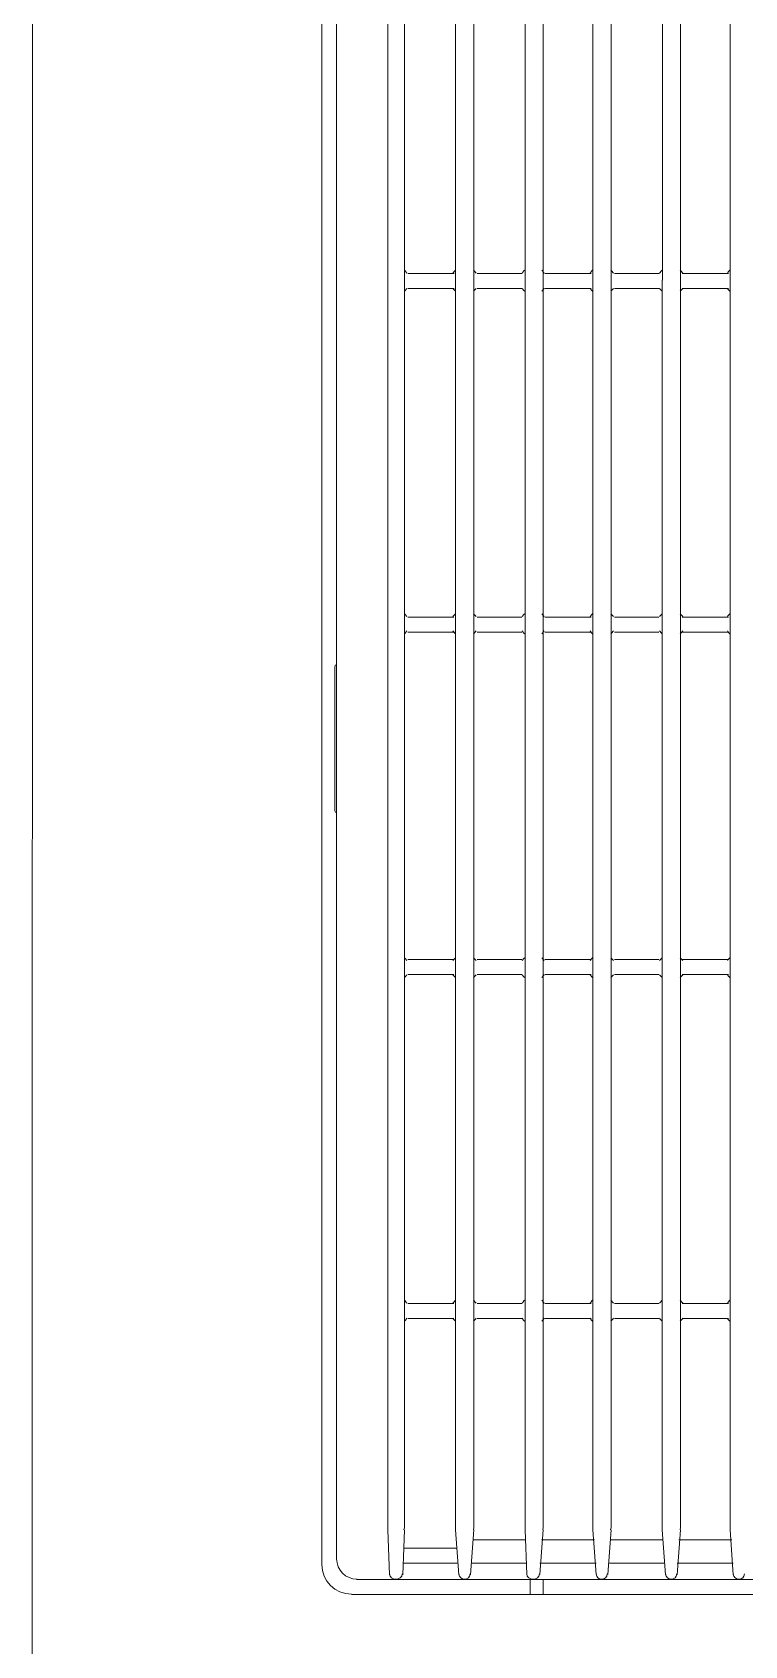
# Model space of a CAD drawing. Header units: inches. Extents: x -114 to 635, y -137 to 57.
# Drawn here: x 541.4742 to 541.5996, y 23.1701 to 23.4541 of the extents above; entities that cross this region are included whole.
import ezdxf

# ---------------------------------------------------------------- set-up
doc = ezdxf.new("R2010")
doc.units = ezdxf.units.IN
doc.header["$MEASUREMENT"] = 0
doc.layers.get('0').update_dxf_attribs({"lineweight": 5})
doc.layers.add('UTILITIES', color=141, linetype='Continuous', lineweight=0)

# ---------------------------------------------------------------- blocks, each defined once
blk = doc.blocks.new('AC ELEVATION')
blk.add_line((134289.78, 117200.93), (134289.83, 117763.63))
for points in [[(134340.73, 117692.45), (134340.73, 117692.45), (134340.73, 117240.23), (134340.73, 117240.23)], [(134343.35, 117691.29), (134343.35, 117691.29), (134343.35, 117466.35), (134343.35, 117466.35)], [(134352.37, 117466.35), (134352.37, 117466.35), (134352.37, 117686.06), (134352.37, 117686.06)], [(134355.27, 117466.35), (134355.27, 117466.35), (134355.27, 117686.06), (134355.27, 117686.06)], [(134364.29, 117466.35), (134364.29, 117466.35), (134364.29, 117686.04), (134364.29, 117686.04)], [(134367.49, 117466.35), (134367.49, 117466.35), (134367.49, 117686.04), (134367.49, 117686.04)], [(134376.53, 117466.35), (134376.53, 117466.35), (134376.53, 117686.04), (134376.53, 117686.04)], [(134379.72, 117466.35), (134379.72, 117466.35), (134379.72, 117686.04), (134379.72, 117686.04)], [(134388.44, 117466.35), (134388.44, 117466.35), (134388.44, 117686.04), (134388.44, 117686.04)], [(134391.66, 117466.35), (134391.66, 117466.35), (134391.66, 117686.04), (134391.66, 117686.04)], [(134400.68, 117466.35), (134400.68, 117466.35), (134400.68, 117686.04), (134400.68, 117686.04)], [(134403.87, 117466.35), (134403.87, 117466.35), (134403.87, 117686.04), (134403.87, 117686.04)], [(134412.61, 117466.35), (134412.61, 117466.35), (134412.61, 117686.04), (134412.61, 117686.04)], [(134343.35, 117241.12), (134343.35, 117241.12), (134343.35, 117466.35), (134343.35, 117466.35)], [(134352.36, 117466.35), (134352.36, 117466.35), (134352.36, 117246.63), (134352.36, 117246.63)], [(134355.27, 117466.35), (134355.27, 117466.35), (134355.27, 117246.63), (134355.27, 117246.63)], [(134355.29, 117468.07), (134355.46, 117467.92), (134355.58, 117467.76), (134355.72, 117467.56)], [(134355.86, 117467.49), (134355.86, 117467.49), (134364.01, 117467.49), (134364.01, 117467.49)], [(134363.82, 117467.56), (134363.93, 117467.76), (134364.09, 117467.92), (134364.25, 117468.07)], [(134364.29, 117466.35), (134364.29, 117466.35), (134364.29, 117246.63), (134364.29, 117246.63)], [(134367.46, 117468.07), (134367.62, 117467.92), (134367.79, 117467.76), (134367.91, 117467.56)], [(134367.5, 117466.35), (134367.5, 117466.35), (134367.5, 117246.63), (134367.5, 117246.63)], [(134375.94, 117467.49), (134375.94, 117467.49), (134368.07, 117467.49), (134368.07, 117467.49)], [(134376.02, 117467.56), (134376.13, 117467.76), (134376.27, 117467.92), (134376.43, 117468.07)], [(134376.53, 117466.35), (134376.53, 117466.35), (134376.53, 117246.63), (134376.53, 117246.63)], [(134379.44, 117468.07), (134379.6, 117467.92), (134379.74, 117467.76), (134379.87, 117467.56)], [(134379.72, 117466.35), (134379.72, 117466.35), (134379.72, 117246.63), (134379.72, 117246.63)], [(134388.16, 117467.49), (134388.16, 117467.49), (134380, 117467.49), (134380, 117467.49)], [(134387.98, 117467.56), (134388.09, 117467.76), (134388.22, 117467.92), (134388.41, 117468.07)], [(134388.44, 117466.35), (134388.44, 117466.35), (134388.44, 117246.63), (134388.44, 117246.63)], [(134391.61, 117468.07), (134391.8, 117467.92), (134391.94, 117467.76), (134392.07, 117467.56)], [(134391.65, 117466.35), (134391.65, 117466.35), (134391.65, 117246.63), (134391.65, 117246.63)], [(134400.09, 117467.49), (134400.09, 117467.49), (134392.24, 117467.49), (134392.24, 117467.49)], [(134400.19, 117467.56), (134400.3, 117467.76), (134400.47, 117467.92), (134400.63, 117468.07)], [(134400.67, 117466.35), (134400.67, 117466.35), (134400.67, 117246.63), (134400.67, 117246.63)], [(134403.83, 117468.07), (134404.01, 117467.92), (134404.15, 117467.76), (134404.29, 117467.56)], [(134403.87, 117466.35), (134403.87, 117466.35), (134403.87, 117246.63), (134403.87, 117246.63)], [(134412.31, 117467.49), (134412.31, 117467.49), (134404.15, 117467.49), (134404.15, 117467.49)], [(134412.12, 117467.56), (134412.24, 117467.76), (134412.4, 117467.92), (134412.56, 117468.07)], [(134412.6, 117466.35), (134412.6, 117466.35), (134412.6, 117246.63), (134412.6, 117246.63)], [(134355.72, 117464.89), (134355.58, 117464.71), (134355.46, 117464.54), (134355.29, 117464.39)], [(134355.86, 117464.88), (134355.86, 117464.88), (134364.01, 117464.88), (134364.01, 117464.88)], [(134364.25, 117464.39), (134364.09, 117464.54), (134363.93, 117464.71), (134363.82, 117464.89)], [(134367.91, 117464.89), (134367.79, 117464.71), (134367.62, 117464.54), (134367.46, 117464.39)], [(134375.94, 117464.88), (134375.94, 117464.88), (134368.07, 117464.88), (134368.07, 117464.88)], [(134376.43, 117464.39), (134376.27, 117464.54), (134376.13, 117464.71), (134376.02, 117464.89)], [(134379.87, 117464.89), (134379.74, 117464.71), (134379.6, 117464.54), (134379.44, 117464.39)], [(134388.16, 117464.88), (134388.16, 117464.88), (134380, 117464.88), (134380, 117464.88)], [(134388.41, 117464.39), (134388.22, 117464.54), (134388.09, 117464.71), (134387.98, 117464.89)], [(134392.07, 117464.89), (134391.94, 117464.71), (134391.8, 117464.54), (134391.61, 117464.39)], [(134400.09, 117464.88), (134400.09, 117464.88), (134392.24, 117464.88), (134392.24, 117464.88)], [(134400.63, 117464.39), (134400.47, 117464.54), (134400.3, 117464.71), (134400.19, 117464.89)], [(134404.29, 117464.89), (134404.15, 117464.71), (134404.01, 117464.54), (134403.83, 117464.39)], [(134412.31, 117464.88), (134412.31, 117464.88), (134404.15, 117464.88), (134404.15, 117464.88)], [(134412.56, 117464.39), (134412.4, 117464.54), (134412.24, 117464.71), (134412.12, 117464.89)], [(134355.28, 117407.58), (134355.44, 117407.45), (134355.6, 117407.29), (134355.7, 117407.11)], [(134364, 117406.99), (134364, 117406.99), (134355.86, 117406.99), (134355.86, 117406.99)], [(134363.81, 117407.11), (134363.93, 117407.29), (134364.09, 117407.45), (134364.25, 117407.58)], [(134367.46, 117407.58), (134367.62, 117407.45), (134367.79, 117407.29), (134367.9, 117407.11)], [(134368.07, 117406.99), (134368.07, 117406.99), (134375.93, 117406.99), (134375.93, 117406.99)], [(134376.01, 117407.11), (134376.13, 117407.29), (134376.27, 117407.45), (134376.43, 117407.58)], [(134379.44, 117407.58), (134379.6, 117407.45), (134379.74, 117407.29), (134379.86, 117407.11)], [(134380, 117406.99), (134380, 117406.99), (134388.15, 117406.99), (134388.15, 117406.99)], [(134387.96, 117407.11), (134388.1, 117407.29), (134388.24, 117407.45), (134388.4, 117407.58)], [(134391.61, 117407.58), (134391.79, 117407.45), (134391.94, 117407.29), (134392.06, 117407.11)], [(134392.24, 117406.99), (134392.24, 117406.99), (134400.08, 117406.99), (134400.08, 117406.99)], [(134400.18, 117407.11), (134400.32, 117407.29), (134400.46, 117407.45), (134400.64, 117407.58)], [(134403.83, 117407.58), (134404, 117407.45), (134404.15, 117407.29), (134404.28, 117407.11)], [(134404.15, 117406.99), (134404.15, 117406.99), (134412.31, 117406.99), (134412.31, 117406.99)], [(134412.12, 117407.11), (134412.25, 117407.29), (134412.39, 117407.45), (134412.56, 117407.58)], [(134355.7, 117404.6), (134355.6, 117404.42), (134355.44, 117404.26), (134355.28, 117404.11)], [(134355.86, 117404.36), (134355.86, 117404.36), (134364, 117404.36), (134364, 117404.36)], [(134364.25, 117404.11), (134364.09, 117404.26), (134363.93, 117404.42), (134363.81, 117404.6)], [(134367.9, 117404.6), (134367.79, 117404.42), (134367.62, 117404.26), (134367.46, 117404.11)], [(134375.93, 117404.36), (134375.93, 117404.36), (134368.07, 117404.36), (134368.07, 117404.36)], [(134376.43, 117404.11), (134376.27, 117404.26), (134376.13, 117404.42), (134376.01, 117404.6)], [(134379.86, 117404.6), (134379.74, 117404.42), (134379.6, 117404.26), (134379.44, 117404.11)], [(134388.15, 117404.36), (134388.15, 117404.36), (134380, 117404.36), (134380, 117404.36)], [(134388.4, 117404.11), (134388.24, 117404.26), (134388.1, 117404.42), (134387.96, 117404.6)], [(134392.06, 117404.6), (134391.94, 117404.42), (134391.79, 117404.26), (134391.61, 117404.11)], [(134400.08, 117404.36), (134400.08, 117404.36), (134392.24, 117404.36), (134392.24, 117404.36)], [(134400.64, 117404.11), (134400.46, 117404.26), (134400.32, 117404.42), (134400.18, 117404.6)], [(134404.28, 117404.6), (134404.15, 117404.42), (134404, 117404.26), (134403.83, 117404.11)], [(134412.31, 117404.36), (134412.31, 117404.36), (134404.15, 117404.36), (134404.15, 117404.36)], [(134412.56, 117404.11), (134412.39, 117404.26), (134412.25, 117404.42), (134412.12, 117404.6)], [(134343.05, 117398.28), (134343.05, 117398.39), (134343.09, 117398.51), (134343.15, 117398.61)], [(134343.05, 117398.25), (134343.05, 117398.25), (134343.05, 117372.92), (134343.05, 117372.92)], [(134343.15, 117372.63), (134343.09, 117372.73), (134343.05, 117372.84), (134343.05, 117372.95)], [(134355.28, 117347.06), (134355.44, 117346.91), (134355.6, 117346.75), (134355.7, 117346.57)], [(134364, 117346.75), (134364, 117346.75), (134355.86, 117346.75), (134355.86, 117346.75)], [(134363.81, 117346.57), (134363.93, 117346.75), (134364.09, 117346.91), (134364.25, 117347.06)], [(134367.46, 117347.06), (134367.62, 117346.91), (134367.79, 117346.75), (134367.9, 117346.57)], [(134368.07, 117346.75), (134368.07, 117346.75), (134375.93, 117346.75), (134375.93, 117346.75)], [(134376.01, 117346.57), (134376.13, 117346.75), (134376.27, 117346.91), (134376.43, 117347.06)], [(134379.44, 117347.06), (134379.6, 117346.91), (134379.74, 117346.75), (134379.86, 117346.57)], [(134380, 117346.75), (134380, 117346.75), (134388.15, 117346.75), (134388.15, 117346.75)], [(134387.96, 117346.57), (134388.1, 117346.75), (134388.24, 117346.91), (134388.4, 117347.06)], [(134391.61, 117347.06), (134391.79, 117346.91), (134391.94, 117346.75), (134392.06, 117346.57)], [(134392.24, 117346.75), (134392.24, 117346.75), (134400.08, 117346.75), (134400.08, 117346.75)], [(134400.18, 117346.57), (134400.32, 117346.75), (134400.46, 117346.91), (134400.64, 117347.06)], [(134403.83, 117347.06), (134404, 117346.91), (134404.15, 117346.75), (134404.28, 117346.57)], [(134404.15, 117346.75), (134404.15, 117346.75), (134412.31, 117346.75), (134412.31, 117346.75)], [(134412.12, 117346.57), (134412.25, 117346.75), (134412.39, 117346.91), (134412.56, 117347.06)], [(134355.7, 117344.06), (134355.6, 117343.88), (134355.44, 117343.72), (134355.28, 117343.6)], [(134355.86, 117344.12), (134355.86, 117344.12), (134364, 117344.12), (134364, 117344.12)], [(134364.25, 117343.6), (134364.09, 117343.72), (134363.93, 117343.88), (134363.81, 117344.06)], [(134367.9, 117344.06), (134367.79, 117343.88), (134367.62, 117343.72), (134367.46, 117343.6)], [(134375.93, 117344.12), (134375.93, 117344.12), (134368.07, 117344.12), (134368.07, 117344.12)], [(134376.43, 117343.6), (134376.27, 117343.72), (134376.13, 117343.88), (134376.01, 117344.06)], [(134379.86, 117344.06), (134379.74, 117343.88), (134379.6, 117343.72), (134379.44, 117343.6)], [(134388.15, 117344.12), (134388.15, 117344.12), (134380, 117344.12), (134380, 117344.12)], [(134388.4, 117343.6), (134388.24, 117343.72), (134388.1, 117343.88), (134387.96, 117344.06)], [(134392.06, 117344.06), (134391.94, 117343.88), (134391.79, 117343.72), (134391.61, 117343.6)], [(134400.08, 117344.12), (134400.08, 117344.12), (134392.24, 117344.12), (134392.24, 117344.12)], [(134400.64, 117343.6), (134400.46, 117343.72), (134400.32, 117343.88), (134400.18, 117344.06)], [(134404.28, 117344.06), (134404.15, 117343.88), (134404, 117343.72), (134403.83, 117343.6)], [(134412.31, 117344.12), (134412.31, 117344.12), (134404.15, 117344.12), (134404.15, 117344.12)], [(134412.56, 117343.6), (134412.39, 117343.72), (134412.25, 117343.88), (134412.12, 117344.06)], [(134355.28, 117286.77), (134355.44, 117286.62), (134355.6, 117286.44), (134355.7, 117286.27)], [(134364, 117286.2), (134364, 117286.2), (134355.86, 117286.2), (134355.86, 117286.2)], [(134363.81, 117286.27), (134363.93, 117286.44), (134364.09, 117286.62), (134364.25, 117286.77)], [(134367.46, 117286.77), (134367.62, 117286.62), (134367.79, 117286.44), (134367.9, 117286.27)], [(134368.07, 117286.2), (134368.07, 117286.2), (134375.93, 117286.2), (134375.93, 117286.2)], [(134376.01, 117286.27), (134376.13, 117286.44), (134376.27, 117286.62), (134376.43, 117286.77)], [(134379.44, 117286.77), (134379.6, 117286.62), (134379.74, 117286.44), (134379.86, 117286.27)], [(134380, 117286.2), (134380, 117286.2), (134388.15, 117286.2), (134388.15, 117286.2)], [(134387.96, 117286.27), (134388.1, 117286.44), (134388.24, 117286.62), (134388.4, 117286.77)], [(134391.61, 117286.77), (134391.79, 117286.62), (134391.94, 117286.44), (134392.06, 117286.27)], [(134392.24, 117286.2), (134392.24, 117286.2), (134400.08, 117286.2), (134400.08, 117286.2)], [(134400.18, 117286.27), (134400.32, 117286.44), (134400.46, 117286.62), (134400.64, 117286.77)], [(134403.83, 117286.77), (134404, 117286.62), (134404.15, 117286.44), (134404.28, 117286.27)], [(134404.15, 117286.2), (134404.15, 117286.2), (134412.31, 117286.2), (134412.31, 117286.2)], [(134412.12, 117286.27), (134412.25, 117286.44), (134412.39, 117286.62), (134412.56, 117286.77)], [(134355.7, 117283.61), (134355.6, 117283.4), (134355.44, 117283.24), (134355.28, 117283.11)], [(134355.86, 117283.59), (134355.86, 117283.59), (134364, 117283.59), (134364, 117283.59)], [(134364.25, 117283.11), (134364.09, 117283.24), (134363.93, 117283.4), (134363.81, 117283.61)], [(134367.9, 117283.61), (134367.79, 117283.4), (134367.62, 117283.24), (134367.46, 117283.11)], [(134375.93, 117283.59), (134375.93, 117283.59), (134368.07, 117283.59), (134368.07, 117283.59)], [(134376.43, 117283.11), (134376.27, 117283.24), (134376.13, 117283.4), (134376.01, 117283.61)], [(134379.86, 117283.61), (134379.74, 117283.4), (134379.6, 117283.24), (134379.44, 117283.11)], [(134388.15, 117283.59), (134388.15, 117283.59), (134380, 117283.59), (134380, 117283.59)], [(134388.4, 117283.11), (134388.24, 117283.24), (134388.1, 117283.4), (134387.96, 117283.61)], [(134392.06, 117283.61), (134391.94, 117283.4), (134391.79, 117283.24), (134391.61, 117283.11)], [(134400.08, 117283.59), (134400.08, 117283.59), (134392.24, 117283.59), (134392.24, 117283.59)], [(134400.64, 117283.11), (134400.46, 117283.24), (134400.32, 117283.4), (134400.18, 117283.61)], [(134404.28, 117283.61), (134404.15, 117283.4), (134404, 117283.24), (134403.83, 117283.11)], [(134412.31, 117283.59), (134412.31, 117283.59), (134404.15, 117283.59), (134404.15, 117283.59)], [(134412.56, 117283.11), (134412.39, 117283.24), (134412.25, 117283.4), (134412.12, 117283.61)], [(134352.37, 117246.35), (134352.37, 117246.42), (134352.36, 117246.48), (134352.36, 117246.53)], [(134352.66, 117238.48), (134352.66, 117238.48), (134352.36, 117246.35), (134352.36, 117246.35)], [(134354.98, 117238.48), (134354.98, 117238.48), (134355.27, 117246.35), (134355.27, 117246.35)], [(134355.19, 117246.53), (134355.19, 117246.48), (134355.19, 117246.42), (134355.19, 117246.35)], [(134364.29, 117246.35), (134364.29, 117246.35), (134364.29, 117246.53), (134364.29, 117246.53)], [(134364.88, 117238.48), (134364.88, 117238.48), (134364.29, 117246.35), (134364.29, 117246.35)], [(134366.91, 117238.48), (134366.91, 117238.48), (134367.5, 117246.35), (134367.5, 117246.35)], [(134367.42, 117246.53), (134367.42, 117246.53), (134367.42, 117246.35), (134367.42, 117246.35)], [(134376.52, 117244.61), (134376.52, 117244.61), (134367.5, 117244.61), (134367.5, 117244.61)], [(134376.52, 117246.37), (134376.52, 117246.43), (134376.52, 117246.48), (134376.52, 117246.53)], [(134376.81, 117238.5), (134376.81, 117238.5), (134376.52, 117246.37), (134376.52, 117246.37)], [(134379.13, 117238.5), (134379.13, 117238.5), (134379.72, 117246.37), (134379.72, 117246.37)], [(134388.74, 117244.61), (134388.74, 117244.61), (134379.42, 117244.61), (134379.42, 117244.61)], [(134379.64, 117246.53), (134379.64, 117246.53), (134379.64, 117246.37), (134379.64, 117246.37)], [(134388.45, 117246.37), (134388.44, 117246.43), (134388.44, 117246.48), (134388.44, 117246.53)], [(134389.02, 117238.5), (134389.02, 117238.5), (134388.44, 117246.37), (134388.44, 117246.37)], [(134391.06, 117238.5), (134391.06, 117238.5), (134391.65, 117246.37), (134391.65, 117246.37)], [(134391.57, 117246.53), (134391.57, 117246.53), (134391.57, 117246.37), (134391.57, 117246.37)], [(134400.67, 117244.61), (134400.67, 117244.61), (134391.65, 117244.61), (134391.65, 117244.61)], [(134400.67, 117246.37), (134400.67, 117246.43), (134400.67, 117246.48), (134400.67, 117246.53)], [(134401.26, 117238.48), (134401.26, 117238.48), (134400.67, 117246.35), (134400.67, 117246.35)], [(134403.28, 117238.48), (134403.28, 117238.48), (134403.87, 117246.35), (134403.87, 117246.35)], [(134412.9, 117244.61), (134412.9, 117244.61), (134403.56, 117244.61), (134403.56, 117244.61)], [(134403.8, 117246.53), (134403.8, 117246.53), (134403.8, 117246.37), (134403.8, 117246.37)], [(134412.6, 117246.37), (134412.6, 117246.37), (134412.6, 117246.53), (134412.6, 117246.53)], [(134413.17, 117238.48), (134413.17, 117238.48), (134412.6, 117246.35), (134412.6, 117246.35)], [(134355.27, 117243.14), (134355.27, 117243.14), (134364.58, 117243.14), (134364.58, 117243.14)], [(134345.94, 117235.06), (134343.06, 117235.06), (134340.73, 117237.37), (134340.73, 117240.27)], [(134346.95, 117237.69), (134344.95, 117237.69), (134343.35, 117239.3), (134343.35, 117241.28)], [(134354.98, 117240.53), (134354.98, 117240.53), (134364.58, 117240.53), (134364.58, 117240.53)], [(134376.81, 117240.53), (134376.81, 117240.53), (134367.2, 117240.53), (134367.2, 117240.53)], [(134389.02, 117240.53), (134389.02, 117240.53), (134379.13, 117240.53), (134379.13, 117240.53)], [(134400.95, 117240.53), (134400.95, 117240.53), (134391.36, 117240.53), (134391.36, 117240.53)], [(134413.17, 117240.53), (134413.17, 117240.53), (134403.28, 117240.53), (134403.28, 117240.53)], [(134607.86, 117237.62), (134607.86, 117237.62), (134346.84, 117237.62), (134346.84, 117237.62)], [(134353.77, 117237.69), (134353.18, 117237.69), (134352.69, 117238.07), (134352.66, 117238.6)], [(134354.91, 117238.6), (134354.87, 117238.07), (134354.38, 117237.69), (134353.77, 117237.69)], [(134365.86, 117237.69), (134365.34, 117237.69), (134364.91, 117238.07), (134364.88, 117238.6)], [(134366.84, 117238.6), (134366.8, 117238.07), (134366.39, 117237.69), (134365.86, 117237.69)], [(134377.93, 117237.69), (134377.34, 117237.69), (134376.84, 117238.07), (134376.81, 117238.6)], [(134377.39, 117237.62), (134377.39, 117237.62), (134377.39, 117234.99), (134377.39, 117234.99)], [(134379.07, 117238.6), (134379.02, 117238.07), (134378.53, 117237.69), (134377.93, 117237.69)], [(134379.73, 117234.99), (134379.73, 117234.99), (134379.73, 117237.62), (134379.73, 117237.62)], [(134390.01, 117237.69), (134389.5, 117237.69), (134389.06, 117238.07), (134389.02, 117238.6)], [(134390.99, 117238.6), (134390.96, 117238.07), (134390.52, 117237.69), (134390.01, 117237.69)], [(134402.23, 117237.69), (134401.72, 117237.69), (134401.28, 117238.07), (134401.26, 117238.6)], [(134403.21, 117238.6), (134403.19, 117238.07), (134402.75, 117237.69), (134402.23, 117237.69)], [(134414.16, 117237.69), (134413.65, 117237.69), (134413.22, 117238.07), (134413.17, 117238.6)], [(134415.14, 117238.6), (134415.11, 117238.07), (134414.68, 117237.69), (134414.16, 117237.69)], [(134345.96, 117234.99), (134345.96, 117234.99), (134869.78, 117234.99), (134869.78, 117234.99)]]:
    blk.add_open_spline(points, degree=3)

msp = doc.modelspace()

# ---------------------------------------------------------------- block references
at = {"layer": 'UTILITIES', "xscale": 0.001, "yscale": 0.001, "zscale": 0.001}
msp.add_blockref('AC ELEVATION', (407.18441, -94.05583, 0), dxfattribs=at)

doc.saveas('drawing.dxf')
